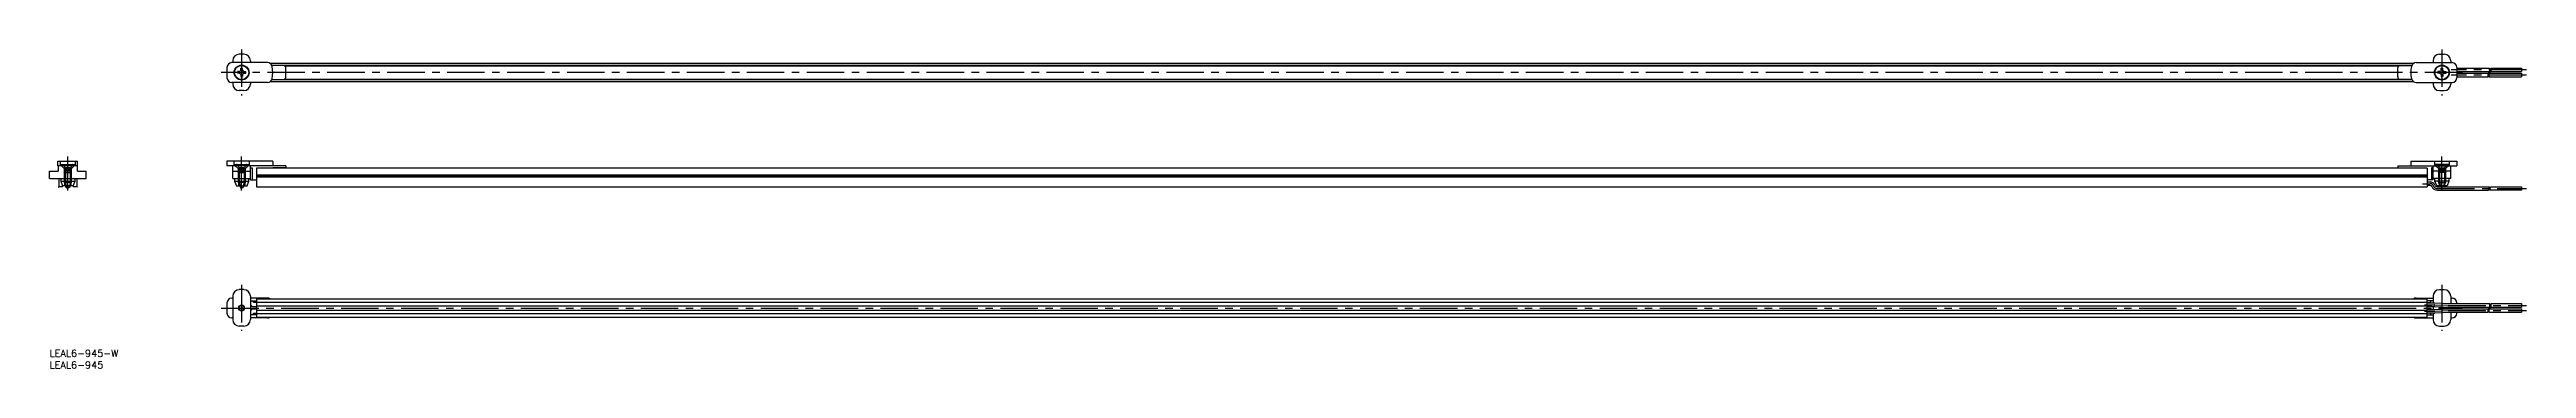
# Model space of a CAD drawing. Extents: x 0 to 1050, y -8 to 128.
import ezdxf

# ---------------------------------------------------------------- set-up
doc = ezdxf.new("R2010")
doc.units = 0
doc.header["$LTSCALE"] = 0.5
doc.linetypes.add('CENTER', pattern=[50.8, 31.75, -6.35, 6.35, -6.35])
doc.linetypes.add('DASHED', pattern=[19.05, 12.7, -6.35])
for name, color, linetype in [('MSM_CENTER', 1, 'CENTER'), ('MSM_CONTINUOUS', 7, 'CONTINUOUS'), ('MSM_DASHED', 4, 'DASHED'), ('MSM_NARROW', 5, 'CONTINUOUS'), ('MSM_PART_NUMBER', 7, 'CONTINUOUS')]:
    doc.layers.add(name, color=color, linetype=linetype)
doc.styles.get("Standard").update_dxf_attribs({"font": 'txt.shx', "height": 3, "bigfont": 'bigfont.shx'})

# ---------------------------------------------------------------- blocks, each defined once
blk = doc.blocks.new('*U7')
at = {"layer": 'MSM_PART_NUMBER'}
blk.add_text('LEAL6-945-W', height=3, dxfattribs=at).set_placement((0, -3))
blk = doc.blocks.new('*U8')
at = {"layer": 'MSM_PART_NUMBER'}
blk.add_text('LEAL6-945', height=3, dxfattribs=at).set_placement((0, -8))

msp = doc.modelspace()

# ---------------------------------------------------------------- linework, layer by layer
at = {"layer": 'MSM_CENTER'}
for p, q in [((81.4, 127.5), (81.4, 108)), ((1013.9, 127.5), (1013.9, 108)), ((1022.6, 117.7), (72.8, 117.7)), ((1049.7, 118.8), (1017.8, 118.8)), ((1049.7, 116.6), (1017.8, 116.6)), ((7.7, 67.6), (7.7, 82.1)), ((81.4, 67.6), (81.4, 82.1)), ((1013.9, 67.6), (1013.9, 82.1)), ((1005.7, 70.5), (1008.9, 70.5)), ((1011.9, 68.4), (1049.7, 68.4)), ((81.4, 27.5), (81.4, 8)), ((1013.9, 27.5), (1013.9, 8)), ((72.8, 17.7), (1022.6, 17.7)), ((1006.5, 19.1), (1010.8, 19.1)), ((1006.5, 16.3), (1010.8, 16.3)), ((1010.9, 19.1), (1016.5, 18.9)), ((1010.9, 16.4), (1016.5, 16.6)), ((1016.6, 18.8), (1049.7, 18.8)), ((1016.6, 16.6), (1049.7, 16.6))]:
    msp.add_line(p, q, dxfattribs=at)
for centre, radius, start, end in [((1008.9, 69.1), 1.48, 20.1252, 90), ((1011.9, 70.2), 1.73, 200.1252, 270), ((1010.8, 17.5), 1.6, 87, 90), ((1010.8, 17.9), 1.6, 270, 273), ((1016.6, 20.5), 1.6, 267, 270), ((1016.6, 15), 1.6, 90, 93)]:
    msp.add_arc(centre, radius, start, end, dxfattribs=at)
at = {"layer": 'MSM_CONTINUOUS'}
for p, q in [((75.2, 119.9), (75.2, 115.5)), ((92.4, 121.9), (77.2, 121.9)), ((77.7, 122.7), (77.7, 121.9)), ((80.5, 118.1), (79.7, 118.1)), ((80.5, 117.4), (79.7, 117.4)), ((82.4, 125.5), (80.4, 125.5)), ((80.5, 118.1), (80.9, 118.3)), ((80.5, 117.4), (80.9, 117.2)), ((81.1, 118.7), (80.9, 118.3)), ((81.1, 116.8), (80.9, 117.2)), ((81.1, 118.7), (81.1, 119.5)), ((81.1, 116.8), (81.1, 116)), ((81.8, 118.7), (81.8, 119.5)), ((81.8, 118.7), (82, 118.3)), ((81.8, 116.8), (82, 117.2)), ((81.8, 116.8), (81.8, 116)), ((82.4, 118.1), (82, 118.3)), ((82.4, 117.4), (82, 117.2)), ((82.4, 118.1), (83.2, 118.1)), ((82.4, 117.4), (83.2, 117.4)), ((85.2, 122.7), (85.2, 121.9)), ((1002, 121.6), (93.4, 121.6)), ((1001.2, 120.7), (94.2, 120.7)), ((99.2, 120.7), (94.2, 120.7)), ((99.5, 120.6), (995.9, 120.6)), ((100.2, 115.8), (100.2, 119.7)), ((995.2, 115.8), (995.2, 119.7)), ((996.2, 120.7), (1001.2, 120.7)), ((1003, 121.9), (1018.2, 121.9)), ((1010.2, 122.7), (1010.2, 121.9)), ((1013, 118.1), (1012.2, 118.1)), ((1013, 117.4), (1012.2, 117.4)), ((1012.9, 125.5), (1014.9, 125.5)), ((1013, 118.1), (1013.4, 118.3)), ((1013, 117.4), (1013.4, 117.2)), ((1013.6, 118.7), (1013.4, 118.3)), ((1013.6, 116.8), (1013.4, 117.2)), ((1013.6, 118.7), (1013.6, 119.5)), ((1013.6, 116.8), (1013.6, 116)), ((1014.3, 118.7), (1014.3, 119.5)), ((1014.3, 118.7), (1014.5, 118.3)), ((1014.3, 116.8), (1014.5, 117.2)), ((1014.3, 116.8), (1014.3, 116)), ((1014.9, 118.1), (1014.5, 118.3)), ((1014.9, 117.4), (1014.5, 117.2)), ((1014.9, 118.1), (1015.7, 118.1)), ((1014.9, 117.4), (1015.7, 117.4)), ((1017.7, 122.7), (1017.7, 121.9)), ((1020.2, 119.9), (1020.2, 115.5)), ((1020.2, 119.6), (1034.1, 119.6)), ((1020.2, 118.1), (1034.1, 118.1)), ((1020.2, 117.4), (1033.5, 117.4)), ((1020.2, 115.9), (1033.5, 115.9)), ((1034, 117.4), (1047.7, 117.4)), ((1034, 115.9), (1047.7, 115.9)), ((1034.6, 119.6), (1047.7, 119.6)), ((1034.6, 118.1), (1047.7, 118.1)), ((1047.7, 119.6), (1047.7, 118.1)), ((1047.7, 117.4), (1047.7, 115.9)), ((92.4, 113.5), (77.2, 113.5)), ((77.7, 113.5), (77.7, 112.8)), ((82.4, 110), (80.4, 110)), ((85.2, 113.5), (85.2, 112.8)), ((1002, 113.8), (93.4, 113.8)), ((94.2, 114.8), (99.2, 114.8)), ((94.2, 114.7), (1001.2, 114.7)), ((995.9, 114.8), (99.5, 114.8)), ((1001.2, 114.8), (996.2, 114.8)), ((1003, 113.5), (1018.2, 113.5)), ((1010.2, 113.5), (1010.2, 112.8)), ((1012.9, 110), (1014.9, 110)), ((1017.7, 113.5), (1017.7, 112.8)), ((0, 75.8), (3.6, 75.8)), ((0, 72.7), (0, 75.8)), ((3.5, 80.1), (11.9, 80.1)), ((3.5, 78.1), (3.5, 80.1)), ((11.9, 78.1), (3.5, 78.1)), ((3.6, 78.1), (3.6, 75.8)), ((11.9, 78.1), (11.9, 80.1)), ((11.9, 75.8), (11.9, 78.1)), ((11.9, 75.8), (15.5, 75.8)), ((15.5, 72.7), (15.5, 75.8)), ((94.6, 80.1), (75.2, 80.1)), ((75.2, 80.1), (75.2, 78.1)), ((100.2, 78.1), (75.2, 78.1)), ((77.7, 72.7), (77.7, 78.1)), ((77.7, 75.8), (85.2, 75.8)), ((85.2, 72.1), (85.2, 78.1)), ((85.2, 77.3), (85.9, 77.3)), ((85.9, 77.3), (85.9, 72.1)), ((1007.7, 77.1), (87.7, 77.1)), ((87.7, 77.1), (87.7, 69.1)), ((87.7, 74.3), (1007.7, 74.3)), ((1007.7, 73.8), (87.7, 73.8)), ((94.6, 80.1), (94.6, 78.1)), ((100.2, 77.3), (94.7, 77.3)), ((94.7, 77.1), (94.7, 77.3)), ((100.2, 78.1), (100.2, 77.3)), ((995.2, 78.1), (1020.2, 78.1)), ((995.2, 78.1), (995.2, 77.3)), ((995.2, 77.3), (1000.7, 77.3)), ((1000.7, 77.1), (1000.7, 77.3)), ((1000.8, 80.1), (1020.2, 80.1)), ((1000.8, 80.1), (1000.8, 78.1)), ((1007.7, 77.1), (1007.7, 69.1)), ((1009.5, 77.3), (1009.5, 72.1)), ((1010.2, 77.3), (1009.5, 77.3)), ((1010.2, 72.1), (1010.2, 78.1)), ((1017.7, 75.8), (1010.2, 75.8)), ((1017.7, 72.7), (1017.7, 78.1)), ((1020.2, 80.1), (1020.2, 78.1)), ((0, 72.7), (15.5, 72.7)), ((3.9, 72.7), (3.9, 69.1)), ((5.3, 69.1), (3.9, 69.1)), ((4.8, 72.7), (4.8, 71.5)), ((4.8, 71.5), (5.5, 69.6)), ((4.8, 71.5), (10.8, 71.5)), ((5.4, 69.9), (5.4, 69.1)), ((10, 69.6), (5.5, 69.6)), ((6.7, 69.6), (6.7, 69.1)), ((6.8, 69.1), (7.2, 69.1)), ((6.9, 69.6), (7.4, 68.6)), ((8.1, 68.6), (7.4, 68.6)), ((8.6, 69.6), (8.1, 68.6)), ((8.3, 69.1), (8.7, 69.1)), ((8.8, 69.1), (8.8, 69.6)), ((10, 69.6), (10.8, 71.5)), ((10.1, 69.1), (10.1, 69.9)), ((11.6, 69.1), (10.2, 69.1)), ((10.8, 71.5), (10.8, 72.7)), ((11.7, 69.1), (11.7, 72.7)), ((77.7, 72.7), (85.2, 72.7)), ((78.4, 72.7), (78.4, 71.5)), ((78.4, 71.5), (79.2, 69.6)), ((78.4, 71.5), (84.4, 71.5)), ((79.2, 69.6), (83.7, 69.6)), ((80.6, 69.6), (81.1, 68.6)), ((81.8, 68.6), (81.1, 68.6)), ((82.3, 69.6), (81.8, 68.6)), ((83.7, 69.6), (84.4, 71.5)), ((84.4, 71.5), (84.4, 72.7)), ((85.2, 72.1), (87.7, 72.1)), ((1007.7, 73.2), (87.7, 73.2)), ((87.7, 69.1), (1007.7, 69.1)), ((1010.2, 72.1), (1007.7, 72.1)), ((1007.7, 71.3), (1008.9, 71.3)), ((1007.7, 69.8), (1008.9, 69.8)), ((1017.7, 72.7), (1010.2, 72.7)), ((1010.9, 71.5), (1010.9, 72.7)), ((1016.9, 71.5), (1010.9, 71.5)), ((1011.7, 69.6), (1010.9, 71.5)), ((1016.2, 69.6), (1011.7, 69.6)), ((1011.9, 69.2), (1034.1, 69.2)), ((1011.9, 67.7), (1033.6, 67.7)), ((1013.1, 69.6), (1013.3, 69.2)), ((1014.8, 69.6), (1014.6, 69.2)), ((1016.9, 71.5), (1016.2, 69.6)), ((1016.9, 72.7), (1016.9, 71.5)), ((1047.7, 67.7), (1034.1, 67.7)), ((1034.6, 69.2), (1047.7, 69.2)), ((1047.7, 69.2), (1047.7, 67.7)), ((77.7, 21.9), (77.2, 21.9)), ((77.7, 22.7), (77.7, 12.8)), ((82.4, 25.5), (80.4, 25.5)), ((85.2, 22.7), (85.2, 12.8)), ((92.4, 21.9), (85.2, 21.9)), ((87.7, 21.6), (87.7, 13.8)), ((87.7, 21.6), (1007.7, 21.6)), ((1003, 21.9), (1010.2, 21.9)), ((1007.7, 13.8), (1007.7, 21.6)), ((1010.2, 22.7), (1010.2, 19.9)), ((1012.9, 25.5), (1014.9, 25.5)), ((1017.7, 22.7), (1017.7, 19.6)), ((1017.7, 21.9), (1018.2, 21.9)), ((75.2, 19.9), (75.2, 15.5)), ((77.7, 13.5), (77.2, 13.5)), ((85.2, 20.7), (87.7, 20.7)), ((85.2, 19), (85.9, 18.3)), ((85.9, 17.2), (85.2, 16.5)), ((87.7, 14.8), (85.2, 14.8)), ((92.4, 13.5), (85.2, 13.5)), ((86.6, 20), (85.9, 20.7)), ((85.9, 18.3), (87.7, 18.3)), ((87.7, 17.2), (85.9, 17.2)), ((85.9, 14.8), (86.6, 15.5)), ((87.7, 20), (86.6, 20)), ((86.6, 15.5), (87.7, 15.5)), ((1007.7, 20.1), (87.7, 20.1)), ((87.7, 18.7), (1007.7, 18.7)), ((1007.7, 16.7), (87.7, 16.7)), ((87.7, 15.4), (1007.7, 15.4)), ((87.7, 13.8), (1007.7, 13.8)), ((1003, 13.5), (1010.2, 13.5)), ((1010.2, 20.7), (1007.7, 20.7)), ((1007.7, 20), (1008.8, 20)), ((1007.7, 19.9), (1010.8, 19.9)), ((1007.7, 18.4), (1010.8, 18.4)), ((1009.5, 18.3), (1007.7, 18.3)), ((1007.7, 17.2), (1009.5, 17.2)), ((1007.7, 17.1), (1010.8, 17.1)), ((1007.7, 15.6), (1010.8, 15.6)), ((1008.8, 15.5), (1007.7, 15.5)), ((1007.7, 14.8), (1010.2, 14.8)), ((1008.8, 20), (1009.5, 20.7)), ((1009.5, 14.8), (1008.8, 15.5)), ((1009.6, 18.4), (1009.5, 18.3)), ((1009.5, 17.2), (1009.6, 17.1)), ((1010.2, 18.4), (1010.2, 17.1)), ((1010.2, 15.6), (1010.2, 12.8)), ((1010.9, 19.9), (1016.6, 19.6)), ((1010.9, 18.4), (1016.5, 18.1)), ((1010.9, 17.1), (1016.5, 17.4)), ((1010.9, 15.6), (1016.6, 15.9)), ((1016.6, 19.6), (1034.1, 19.6)), ((1016.6, 18.1), (1034.1, 18.1)), ((1016.6, 17.4), (1033.5, 17.4)), ((1016.6, 15.9), (1033.5, 15.9)), ((1017.7, 18.1), (1017.7, 17.4)), ((1017.7, 15.9), (1017.7, 12.8)), ((1017.7, 13.5), (1018.2, 13.5)), ((1020.2, 19.9), (1020.2, 19.6)), ((1020.2, 18.1), (1020.2, 17.4)), ((1020.2, 15.9), (1020.2, 15.5)), ((1034, 17.4), (1047.7, 17.4)), ((1034, 15.9), (1047.7, 15.9)), ((1034.6, 19.6), (1047.7, 19.6)), ((1034.6, 18.1), (1047.7, 18.1)), ((1047.7, 19.6), (1047.7, 18.1)), ((1047.7, 17.4), (1047.7, 15.9)), ((82.4, 10), (80.4, 10)), ((1012.9, 10), (1014.9, 10))]:
    msp.add_line(p, q, dxfattribs=at)
for centre, radius in [((81.4, 117.7), 3.15), ((81.4, 117.7), 3), ((1013.9, 117.7), 3.15), ((1013.9, 117.7), 3), ((81.4, 17.7), 1.25), ((81.4, 17.7), 0.35), ((1013.9, 17.7), 0.35)]:
    msp.add_circle(centre, radius, dxfattribs=at)
for centre, radius, start, end in [((77.2, 119.9), 2, 90, 180), ((77.2, 115.5), 2, 180, 270), ((80.4, 122.7), 2.75, 90, 180), ((81.4, 117.7), 1.8, 169.8876, 190.1124), ((81.4, 117.7), 1.8, 79.8876, 100.1124), ((81.4, 117.7), 1.8, 259.8876, 280.1124), ((82.4, 122.7), 2.75, 0, 90), ((81.4, 117.7), 1.8, 349.8876, 10.1124), ((92.4, 119.9), 2, 11.8091, 90), ((81.8, 117.7), 12.8, 348.1909, 11.8091), ((99.2, 119.7), 1, 360, 90), ((99.2, 115.8), 1, 270, 0), ((996.2, 119.7), 1, 90, 180), ((996.2, 115.8), 1, 180, 270), ((1013.5, 117.7), 12.8, 168.1909, 191.8091), ((1003, 119.9), 2, 90, 168.1909), ((1012.9, 122.7), 2.75, 90, 180), ((1013.9, 117.7), 1.8, 169.8876, 190.1124), ((1013.9, 117.7), 1.8, 79.8876, 100.1124), ((1013.9, 117.7), 1.8, 259.8876, 280.1124), ((1014.9, 122.7), 2.75, 0, 90), ((1013.9, 117.7), 1.8, 349.8876, 10.1124), ((1018.2, 119.9), 2, 0, 90), ((1018.2, 115.5), 2, 270, 0), ((80.4, 112.8), 2.75, 180, 270), ((82.4, 112.8), 2.75, 270, 0), ((92.4, 115.5), 2, 270, 348.1909), ((1003, 115.5), 2, 191.8091, 270), ((1012.9, 112.8), 2.75, 180, 270), ((1014.9, 112.8), 2.75, 270, 0), ((3.9, 69.1), 0.05, 180, 270), ((5.3, 69.1), 0.05, 270, 0), ((6.8, 69.1), 0.05, 180, 270), ((8.7, 69.1), 0.05, 270, 0), ((10.2, 69.1), 0.05, 180, 270), ((11.6, 69.1), 0.05, 270, 0), ((1008.9, 69.1), 2.2, 20.1252, 90), ((1008.9, 69.1), 0.75, 20.1252, 90), ((1011.9, 70.2), 2.45, 200.1252, 270), ((1011.9, 70.2), 1, 200.1252, 270), ((77.2, 19.9), 2, 90, 180), ((80.4, 22.7), 2.75, 90, 180), ((82.4, 22.7), 2.75, 0, 90), ((92.4, 19.9), 2, 58.2117, 90), ((1003, 19.9), 2, 90, 121.7883), ((1012.9, 22.7), 2.75, 90, 180), ((1014.9, 22.7), 2.75, 0, 90), ((1018.2, 19.9), 2, 0, 90), ((77.2, 15.5), 2, 180, 270), ((80.4, 12.8), 2.75, 180, 270), ((82.4, 12.8), 2.75, 270, 0), ((92.4, 15.5), 2, 270, 301.7883), ((1003, 15.5), 2, 238.2117, 270), ((1012.9, 12.8), 2.75, 180, 270), ((1010.8, 17.5), 2.33, 87, 90), ((1010.8, 17.5), 0.875, 87, 90), ((1010.8, 17.9), 0.875, 270, 273), ((1010.8, 17.9), 2.33, 270, 273), ((1013.9, 17.7), 1.25, 152.8684, 207.1316), ((1014.9, 12.8), 2.75, 270, 0), ((1013.9, 17.7), 1.25, 338.8684, 21.1316), ((1016.6, 20.5), 2.33, 267, 270), ((1016.6, 15), 2.33, 90, 93), ((1016.6, 20.5), 0.875, 267, 270), ((1016.6, 15), 0.875, 90, 93), ((1018.2, 15.5), 2, 270, 0)]:
    msp.add_arc(centre, radius, start, end, dxfattribs=at)
at = {"layer": 'MSM_DASHED'}
for p, q in [((4.6, 78.5), (4.6, 80.1)), ((6.5, 76.6), (4.6, 78.5)), ((10.9, 78.5), (4.6, 78.5)), ((4.8, 78.6), (10.8, 78.6)), ((4.8, 78.6), (4.8, 78.3)), ((4.8, 78.3), (10.8, 78.3)), ((6.1, 78.2), (6.6, 77.2)), ((9.2, 76.8), (6.2, 76.8)), ((6.2, 76.8), (6.2, 71)), ((6.2, 75.2), (6.7, 76)), ((6.2, 75.2), (9.2, 75.2)), ((8.9, 77.2), (6.6, 77.2)), ((7.7, 76.6), (6.6, 77.2)), ((6.7, 76.4), (8.8, 76.4)), ((6.7, 76), (8.8, 76)), ((6.7, 76), (6.7, 71)), ((7.7, 76.6), (8.9, 77.2)), ((9.2, 75.2), (8.8, 76)), ((8.8, 76), (8.8, 71)), ((9.4, 78.2), (8.9, 77.2)), ((10.9, 78.5), (9, 76.6)), ((9.2, 76.8), (9.2, 71)), ((10.8, 78.3), (10.8, 78.6)), ((10.9, 80.1), (10.9, 78.5)), ((78.3, 78.5), (78.3, 80.1)), ((80.2, 76.6), (78.3, 78.5)), ((84.6, 78.5), (78.3, 78.5)), ((78.4, 78.6), (84.4, 78.6)), ((78.4, 78.6), (78.4, 78.3)), ((78.4, 78.3), (84.4, 78.3)), ((79.8, 78.2), (80.3, 77.2)), ((82.9, 76.8), (79.9, 76.8)), ((79.9, 76.8), (79.9, 71)), ((79.9, 75.2), (80.4, 76)), ((79.9, 75.2), (82.9, 75.2)), ((81.4, 76.6), (80.3, 77.2)), ((82.6, 77.2), (80.3, 77.2)), ((80.4, 76.4), (82.5, 76.4)), ((80.4, 76), (82.5, 76)), ((80.4, 76), (80.4, 71)), ((81.4, 76.6), (82.6, 77.2)), ((82.9, 75.2), (82.5, 76)), ((82.5, 76), (82.5, 71)), ((83.1, 78.2), (82.6, 77.2)), ((84.6, 78.5), (82.7, 76.6)), ((82.9, 76.8), (82.9, 71)), ((84.4, 78.3), (84.4, 78.6)), ((84.6, 80.1), (84.6, 78.5)), ((1010.8, 80.1), (1010.8, 78.5)), ((1010.8, 78.5), (1012.7, 76.6)), ((1010.8, 78.5), (1017.1, 78.5)), ((1016.9, 78.6), (1010.9, 78.6)), ((1010.9, 78.3), (1010.9, 78.6)), ((1016.9, 78.3), (1010.9, 78.3)), ((1012.3, 78.2), (1012.8, 77.2)), ((1012.4, 76.8), (1015.4, 76.8)), ((1012.4, 76.8), (1012.4, 71)), ((1012.4, 75.2), (1012.9, 76)), ((1015.4, 75.2), (1012.4, 75.2)), ((1013.9, 76.6), (1012.8, 77.2)), ((1012.8, 77.2), (1015.1, 77.2)), ((1015, 76.4), (1012.9, 76.4)), ((1015, 76), (1012.9, 76)), ((1012.9, 76), (1012.9, 71)), ((1013.9, 76.6), (1015.1, 77.2)), ((1015.4, 75.2), (1015, 76)), ((1015, 76), (1015, 71)), ((1015.6, 78.2), (1015.1, 77.2)), ((1015.2, 76.6), (1017.1, 78.5)), ((1015.4, 76.8), (1015.4, 71)), ((1016.9, 78.6), (1016.9, 78.3)), ((1017.1, 78.5), (1017.1, 80.1)), ((9.2, 71), (6.2, 71)), ((6.2, 71), (6.9, 69.6)), ((6.5, 69.6), (6.5, 70.5)), ((6.7, 71), (7.1, 69.6)), ((8.8, 71), (8.4, 69.6)), ((9.2, 71), (8.6, 69.6)), ((9, 70.5), (9, 69.6)), ((82.9, 71), (79.9, 71)), ((79.9, 71), (80.6, 69.6)), ((80.2, 69.6), (80.2, 70.5)), ((80.4, 71), (80.8, 69.6)), ((82.5, 71), (82.1, 69.6)), ((82.9, 71), (82.3, 69.6)), ((82.7, 70.5), (82.7, 69.6)), ((1012.4, 71), (1015.4, 71)), ((1012.4, 71), (1013.1, 69.6)), ((1012.7, 70.5), (1012.7, 69.6)), ((1012.9, 71), (1013.3, 69.6)), ((1015, 71), (1014.6, 69.6)), ((1015.4, 71), (1014.8, 69.6)), ((1015.2, 69.6), (1015.2, 70.5))]:
    msp.add_line(p, q, dxfattribs=at)
for centre, radius, start, end in [((5.6, 78), 0.6, 26.3, 90), ((5.9, 76), 0.8, 0, 45), ((9.6, 76), 0.8, 135, 180), ((9.9, 78), 0.6, 90, 153.7), ((79.3, 78), 0.6, 26.3, 90), ((79.6, 76), 0.8, 0, 45), ((83.3, 76), 0.8, 135, 180), ((83.6, 78), 0.6, 90, 153.7), ((1011.8, 78), 0.6, 26.3, 90), ((1012.1, 76), 0.8, 0, 45), ((1015.8, 76), 0.8, 135, 180), ((1016.1, 78), 0.6, 90, 153.7)]:
    msp.add_arc(centre, radius, start, end, dxfattribs=at)
at = {"layer": 'MSM_NARROW'}
for p, q in [((7.1, 69.6), (7.4, 68.6)), ((8.4, 69.6), (8.1, 68.6)), ((80.8, 69.6), (81.1, 68.6)), ((82.1, 69.6), (81.8, 68.6)), ((1013.3, 69.6), (1013.4, 69.2)), ((1014.6, 69.6), (1014.5, 69.2))]:
    msp.add_line(p, q, dxfattribs=at)
msp.add_circle((81.4, 17.7), 1.05, dxfattribs=at)
for centre, radius, start, end in [((1034.8, 116.6), 1.48, 131.9692, 209.343), ((1032.8, 118.8), 1.48, 311.9692, 29.343), ((1035.3, 116.6), 1.48, 131.9692, 209.343), ((1033.3, 118.8), 1.48, 311.9692, 29.343), ((1034.3, 68), 0.739, 131.8755, 203.9628), ((1033.3, 69.1), 0.739, 311.8755, 3.8814), ((1034.8, 68), 0.739, 131.8755, 203.9628), ((1033.8, 69.1), 0.739, 311.8755, 3.8814), ((1013.9, 17.7), 1.05, 147.8756, 212.1244), ((1013.9, 17.7), 1.05, 333.8756, 26.1244), ((1034.8, 16.6), 1.48, 131.9692, 209.343), ((1032.8, 18.8), 1.48, 311.9692, 29.343), ((1035.3, 16.6), 1.48, 131.9692, 209.343), ((1033.3, 18.8), 1.48, 311.9692, 29.343)]:
    msp.add_arc(centre, radius, start, end, dxfattribs=at)

# ---------------------------------------------------------------- block references
at = {"layer": 'MSM_CONTINUOUS'}
for name in ['*U7', '*U8']:
    msp.add_blockref(name, (0, 0), dxfattribs=at)

doc.saveas('drawing.dxf')
